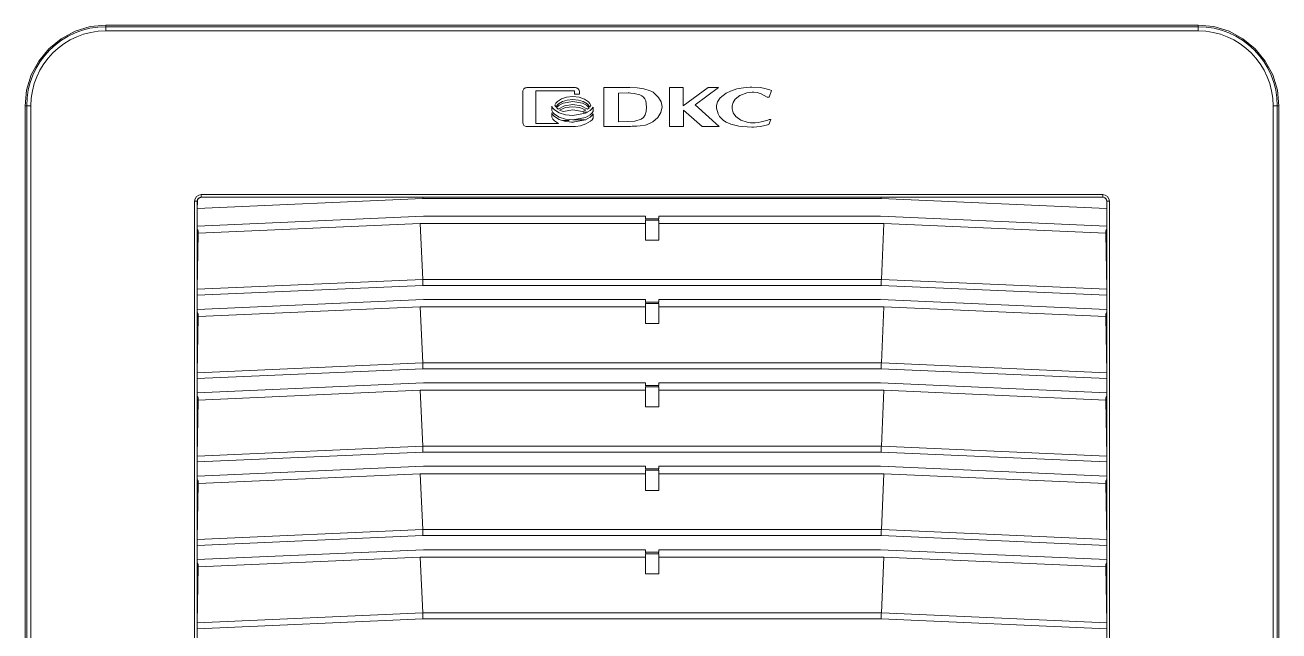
# Model space of a CAD drawing. Header units: millimetres. Extents: x -6000 to 26000, y -6000 to 26000.
# Drawn here: x 107.66 to 128.59, y -1939.84 to -1929.73 of the extents above; entities that cross this region are included whole.
import ezdxf

# ---------------------------------------------------------------- set-up
doc = ezdxf.new("R2010")
doc.units = ezdxf.units.MM
doc.header["$MEASUREMENT"] = 0
doc.layers.add('Чертеж и Рисунок_Ном._пера__7', color=7, linetype='Continuous', lineweight=15)

msp = doc.modelspace()

# ---------------------------------------------------------------- linework, layer by layer
at = {"layer": 'Чертеж и Рисунок_Ном._пера__7', "color": 7, "linetype": 'Continuous', "lineweight": 15}
for p, q in [((127.238, -1929.725), (109.006, -1929.725)), ((109.006, -1929.752), (109.006, -1929.725)), ((127.238, -1929.752), (127.238, -1929.725)), ((109.006, -1929.822), (109.006, -1929.752)), ((127.238, -1929.752), (109.006, -1929.752)), ((127.238, -1929.822), (109.006, -1929.822)), ((127.238, -1929.822), (127.238, -1929.752)), ((116.843, -1930.769), (116.032, -1930.769)), ((117.754, -1930.766), (117.317, -1930.769)), ((117.317, -1930.769), (117.317, -1931.419)), ((118.415, -1930.769), (118.415, -1931.419)), ((118.415, -1930.769), (118.645, -1930.769)), ((119.058, -1930.769), (118.645, -1931.074)), ((118.645, -1931.074), (118.645, -1930.769)), ((118.841, -1931.057), (119.233, -1930.769)), ((119.233, -1930.769), (119.058, -1930.769)), ((115.965, -1930.837), (115.965, -1931.351)), ((116.183, -1930.82), (116.828, -1930.82)), ((116.183, -1931.367), (116.183, -1930.82)), ((116.828, -1930.82), (116.828, -1930.88)), ((116.828, -1930.88), (116.91, -1930.88)), ((116.91, -1930.88), (116.91, -1930.837)), ((117.722, -1930.857), (117.561, -1930.859)), ((117.561, -1930.859), (117.561, -1931.338)), ((120.047, -1930.927), (120.077, -1930.927)), ((120.077, -1930.927), (120.116, -1930.815)), ((107.684, -1931.075), (107.656, -1931.075)), ((107.656, -1931.075), (107.656, -1949.307)), ((107.753, -1931.075), (107.684, -1931.075)), ((107.684, -1931.075), (107.684, -1949.307)), ((107.753, -1931.075), (107.753, -1949.307)), ((116.452, -1931.081), (116.452, -1931.15)), ((116.452, -1931.191), (116.452, -1931.263)), ((116.5, -1931.06), (116.514, -1931.087)), ((116.526, -1931.103), (116.555, -1931.128)), ((116.58, -1931.144), (116.637, -1931.168)), ((116.637, -1931.168), (116.8, -1931.139)), ((116.8, -1931.139), (116.961, -1931.168)), ((116.961, -1931.168), (117.019, -1931.144)), ((117.044, -1931.179), (116.974, -1931.179)), ((117.045, -1931.128), (117.074, -1931.104)), ((117.086, -1931.09), (117.101, -1931.066)), ((117.14, -1931.166), (117.14, -1931.097)), ((118.648, -1931.146), (118.959, -1931.419)), ((118.648, -1931.419), (118.648, -1931.146)), ((119.242, -1931.419), (118.841, -1931.057)), ((128.491, -1949.307), (128.491, -1931.075)), ((128.491, -1931.075), (128.561, -1931.075)), ((128.561, -1949.307), (128.561, -1931.075)), ((128.561, -1931.075), (128.588, -1931.075)), ((128.588, -1949.307), (128.588, -1931.075)), ((116.563, -1931.368), (116.183, -1931.367)), ((116.627, -1931.318), (116.738, -1931.318)), ((116.777, -1931.343), (116.812, -1931.343)), ((117.018, -1931.304), (116.805, -1931.304)), ((117.14, -1931.279), (117.14, -1931.207)), ((117.561, -1931.338), (117.708, -1931.336)), ((119.782, -1931.357), (119.844, -1931.357)), ((120.075, -1931.382), (120.104, -1931.299)), ((120.104, -1931.299), (120.08, -1931.299)), ((116.032, -1931.419), (116.843, -1931.419)), ((117.317, -1931.419), (117.732, -1931.416)), ((117.732, -1931.416), (117.736, -1931.416)), ((118.415, -1931.419), (118.648, -1931.419)), ((118.959, -1931.419), (119.242, -1931.419)), ((110.53, -1932.784), (114.296, -1932.62)), ((110.598, -1932.554), (125.647, -1932.554)), ((110.598, -1932.596), (125.647, -1932.596)), ((110.598, -1932.596), (110.603, -1932.6)), ((110.603, -1932.6), (114.295, -1932.598)), ((114.295, -1932.598), (121.95, -1932.598)), ((114.295, -1932.598), (114.296, -1932.62)), ((114.296, -1932.62), (121.949, -1932.62)), ((121.95, -1932.598), (121.949, -1932.62)), ((121.949, -1932.62), (125.715, -1932.784)), ((121.95, -1932.598), (125.662, -1932.6)), ((125.645, -1932.597), (125.647, -1932.596)), ((110.486, -1947.717), (110.486, -1932.665)), ((110.528, -1947.717), (110.528, -1932.665)), ((110.532, -1932.669), (110.528, -1932.665)), ((110.53, -1932.784), (110.532, -1932.669)), ((110.53, -1933.08), (110.53, -1932.784)), ((125.716, -1932.665), (125.715, -1932.667)), ((125.715, -1932.667), (125.715, -1932.784)), ((125.715, -1932.784), (125.715, -1933.08)), ((125.716, -1932.665), (125.716, -1947.717)), ((125.758, -1932.665), (125.758, -1947.717)), ((110.53, -1933.08), (114.309, -1932.915)), ((114.253, -1933.037), (110.547, -1933.199)), ((114.294, -1933.971), (114.253, -1933.037)), ((114.253, -1933.037), (118.011, -1933.037)), ((114.309, -1932.915), (118.011, -1932.915)), ((118.011, -1932.957), (118.011, -1932.915)), ((118.234, -1932.957), (118.011, -1932.957)), ((118.017, -1932.981), (118.011, -1932.957)), ((118.011, -1932.981), (118.017, -1932.981)), ((118.011, -1933.316), (118.011, -1932.981)), ((118.017, -1932.981), (118.227, -1932.981)), ((118.234, -1932.957), (118.227, -1932.981)), ((118.227, -1932.981), (118.234, -1932.981)), ((118.234, -1932.915), (121.936, -1932.915)), ((118.234, -1932.915), (118.234, -1932.957)), ((118.234, -1932.981), (118.234, -1933.316)), ((118.234, -1933.037), (121.991, -1933.037)), ((121.936, -1932.915), (125.715, -1933.08)), ((121.991, -1933.037), (121.951, -1933.971)), ((125.698, -1933.199), (121.991, -1933.037)), ((110.53, -1933.122), (110.53, -1933.08)), ((110.53, -1933.122), (110.53, -1933.08)), ((110.547, -1933.155), (110.53, -1933.122)), ((110.531, -1934.135), (110.547, -1933.199)), ((110.547, -1933.155), (110.547, -1933.199)), ((125.715, -1933.122), (125.698, -1933.155)), ((125.698, -1933.199), (125.698, -1933.155)), ((125.698, -1933.199), (125.714, -1934.135)), ((125.713, -1933.08), (125.713, -1933.124)), ((125.715, -1933.08), (125.715, -1933.122)), ((118.011, -1933.316), (118.234, -1933.316)), ((110.53, -1934.234), (114.296, -1934.069)), ((110.531, -1934.135), (114.294, -1933.971)), ((114.294, -1933.971), (121.951, -1933.971)), ((121.948, -1934.069), (114.296, -1934.069)), ((121.948, -1934.069), (125.715, -1934.234)), ((121.951, -1933.971), (125.714, -1934.135)), ((110.53, -1934.234), (110.53, -1934.472)), ((110.53, -1934.472), (114.309, -1934.307)), ((114.309, -1934.307), (118.011, -1934.307)), ((118.011, -1934.307), (118.011, -1934.348)), ((118.234, -1934.307), (121.936, -1934.307)), ((118.234, -1934.348), (118.234, -1934.307)), ((121.936, -1934.307), (125.715, -1934.472)), ((125.715, -1934.472), (125.715, -1934.234)), ((110.53, -1934.513), (110.53, -1934.472)), ((110.53, -1934.514), (110.53, -1934.472)), ((110.547, -1934.547), (110.53, -1934.513)), ((114.253, -1934.429), (110.547, -1934.591)), ((114.294, -1935.362), (114.253, -1934.429)), ((114.253, -1934.429), (118.011, -1934.429)), ((118.234, -1934.348), (118.011, -1934.348)), ((118.017, -1934.373), (118.011, -1934.348)), ((118.011, -1934.373), (118.017, -1934.373)), ((118.011, -1934.707), (118.011, -1934.373)), ((118.017, -1934.373), (118.227, -1934.373)), ((118.234, -1934.348), (118.227, -1934.373)), ((118.227, -1934.373), (118.234, -1934.373)), ((118.234, -1934.373), (118.234, -1934.707)), ((118.234, -1934.429), (121.991, -1934.429)), ((121.991, -1934.429), (121.951, -1935.362)), ((125.698, -1934.591), (121.991, -1934.429)), ((125.715, -1934.513), (125.698, -1934.547)), ((125.713, -1934.472), (125.713, -1934.516)), ((125.715, -1934.472), (125.715, -1934.513)), ((110.531, -1935.527), (110.547, -1934.591)), ((110.547, -1934.547), (110.547, -1934.591)), ((118.011, -1934.707), (118.234, -1934.707)), ((125.698, -1934.591), (125.698, -1934.547)), ((125.698, -1934.591), (125.714, -1935.527)), ((110.531, -1935.527), (114.294, -1935.362)), ((114.294, -1935.362), (121.951, -1935.362)), ((121.951, -1935.362), (125.714, -1935.527)), ((110.53, -1935.625), (114.296, -1935.461)), ((121.948, -1935.461), (114.296, -1935.461)), ((121.948, -1935.461), (125.715, -1935.625)), ((110.53, -1935.625), (110.53, -1935.863)), ((110.53, -1935.863), (114.309, -1935.698)), ((114.309, -1935.698), (118.011, -1935.698)), ((118.011, -1935.74), (118.011, -1935.698)), ((118.011, -1935.74), (118.234, -1935.74)), ((118.017, -1935.764), (118.011, -1935.74)), ((118.011, -1935.764), (118.017, -1935.764)), ((118.011, -1936.099), (118.011, -1935.764)), ((118.017, -1935.764), (118.227, -1935.764)), ((118.234, -1935.74), (118.227, -1935.764)), ((118.227, -1935.764), (118.234, -1935.764)), ((118.234, -1935.698), (121.936, -1935.698)), ((118.234, -1935.698), (118.234, -1935.74)), ((118.234, -1935.764), (118.234, -1936.099)), ((121.936, -1935.698), (125.715, -1935.863)), ((125.715, -1935.863), (125.715, -1935.625)), ((110.53, -1935.905), (110.53, -1935.863)), ((110.53, -1935.906), (110.53, -1935.863)), ((110.547, -1935.939), (110.53, -1935.905)), ((110.531, -1936.919), (110.547, -1935.983)), ((114.253, -1935.821), (110.547, -1935.983)), ((110.547, -1935.939), (110.547, -1935.983)), ((114.294, -1936.754), (114.253, -1935.821)), ((114.253, -1935.821), (118.011, -1935.821)), ((118.234, -1935.821), (121.991, -1935.821)), ((121.991, -1935.821), (121.951, -1936.754)), ((125.698, -1935.983), (121.991, -1935.821)), ((125.715, -1935.905), (125.698, -1935.939)), ((125.698, -1935.983), (125.698, -1935.939)), ((125.698, -1935.983), (125.714, -1936.919)), ((125.713, -1935.863), (125.713, -1935.908)), ((125.715, -1935.863), (125.715, -1935.905)), ((118.011, -1936.099), (118.234, -1936.099)), ((110.531, -1936.919), (114.294, -1936.754)), ((114.294, -1936.754), (121.951, -1936.754)), ((121.951, -1936.754), (125.714, -1936.919)), ((110.53, -1937.017), (114.296, -1936.853)), ((110.53, -1937.017), (110.53, -1937.255)), ((121.948, -1936.853), (114.296, -1936.853)), ((121.948, -1936.853), (125.715, -1937.017)), ((125.715, -1937.255), (125.715, -1937.017)), ((110.53, -1937.255), (114.309, -1937.09)), ((110.53, -1937.297), (110.53, -1937.255)), ((110.53, -1937.298), (110.53, -1937.255)), ((114.253, -1937.213), (110.547, -1937.374)), ((114.294, -1938.146), (114.253, -1937.213)), ((114.253, -1937.213), (118.011, -1937.213)), ((114.309, -1937.09), (118.011, -1937.09)), ((118.011, -1937.132), (118.011, -1937.09)), ((118.011, -1937.132), (118.234, -1937.132)), ((118.017, -1937.156), (118.011, -1937.132)), ((118.011, -1937.156), (118.017, -1937.156)), ((118.011, -1937.491), (118.011, -1937.156)), ((118.017, -1937.156), (118.227, -1937.156)), ((118.234, -1937.132), (118.227, -1937.156)), ((118.227, -1937.156), (118.234, -1937.156)), ((118.234, -1937.09), (121.936, -1937.09)), ((118.234, -1937.09), (118.234, -1937.132)), ((118.234, -1937.156), (118.234, -1937.491)), ((118.234, -1937.213), (121.991, -1937.213)), ((121.936, -1937.09), (125.715, -1937.255)), ((121.991, -1937.213), (121.951, -1938.146)), ((125.698, -1937.374), (121.991, -1937.213)), ((125.713, -1937.255), (125.713, -1937.299)), ((125.715, -1937.255), (125.715, -1937.297)), ((110.547, -1937.33), (110.53, -1937.297)), ((110.531, -1938.31), (110.547, -1937.374)), ((110.547, -1937.33), (110.547, -1937.374)), ((125.715, -1937.297), (125.698, -1937.33)), ((125.698, -1937.374), (125.698, -1937.33)), ((125.698, -1937.374), (125.714, -1938.31)), ((118.011, -1937.491), (118.234, -1937.491)), ((110.53, -1938.409), (114.296, -1938.244)), ((110.531, -1938.31), (114.294, -1938.146)), ((114.294, -1938.146), (121.951, -1938.146)), ((121.948, -1938.244), (114.296, -1938.244)), ((121.948, -1938.244), (125.715, -1938.409)), ((121.951, -1938.146), (125.714, -1938.31)), ((110.53, -1938.409), (110.53, -1938.647)), ((114.309, -1938.482), (110.53, -1938.647)), ((118.011, -1938.482), (114.309, -1938.482)), ((118.011, -1938.524), (118.011, -1938.482)), ((118.234, -1938.482), (121.936, -1938.482)), ((118.234, -1938.482), (118.234, -1938.524)), ((121.936, -1938.482), (125.715, -1938.647)), ((125.715, -1938.647), (125.715, -1938.409)), ((110.53, -1938.689), (110.53, -1938.647)), ((110.53, -1938.689), (110.53, -1938.647)), ((110.547, -1938.722), (110.53, -1938.689)), ((114.253, -1938.604), (110.547, -1938.766)), ((110.547, -1938.722), (110.547, -1938.766)), ((114.294, -1939.538), (114.253, -1938.604)), ((114.253, -1938.604), (118.011, -1938.604)), ((118.011, -1938.524), (118.234, -1938.524)), ((118.017, -1938.548), (118.011, -1938.524)), ((118.011, -1938.548), (118.017, -1938.548)), ((118.011, -1938.883), (118.011, -1938.548)), ((118.017, -1938.548), (118.227, -1938.548)), ((118.234, -1938.524), (118.227, -1938.548)), ((118.227, -1938.548), (118.234, -1938.548)), ((118.234, -1938.548), (118.234, -1938.883)), ((118.234, -1938.604), (121.991, -1938.604)), ((121.991, -1938.604), (121.951, -1939.538)), ((125.698, -1938.766), (121.991, -1938.604)), ((125.715, -1938.689), (125.698, -1938.722)), ((125.698, -1938.766), (125.698, -1938.722)), ((125.713, -1938.647), (125.713, -1938.691)), ((125.715, -1938.647), (125.715, -1938.689)), ((110.531, -1939.702), (110.547, -1938.766)), ((118.011, -1938.883), (118.234, -1938.883)), ((125.698, -1938.766), (125.714, -1939.702)), ((110.531, -1939.702), (114.294, -1939.538)), ((114.294, -1939.538), (121.951, -1939.538)), ((121.951, -1939.538), (125.714, -1939.702)), ((110.53, -1939.801), (114.296, -1939.636)), ((121.948, -1939.636), (114.296, -1939.636)), ((121.948, -1939.636), (125.715, -1939.801)), ((110.53, -1939.801), (110.53, -1940.039)), ((125.715, -1940.039), (125.715, -1939.801))]:
    msp.add_line(p, q, dxfattribs=at)
at = {"layer": 'Чертеж и Рисунок_Ном._пера__7', "color": 7, "linetype": 'Continuous', "lineweight": 15, "flags": 128}
for points in [[(109.006, -1929.725), (108.743, -1929.751), (108.49, -1929.828), (108.256, -1929.953), (108.052, -1930.12), (107.884, -1930.325), (107.759, -1930.558), (107.682, -1930.812), (107.656, -1931.075)], [(128.588, -1931.075), (128.562, -1930.812), (128.485, -1930.558), (128.361, -1930.325), (128.193, -1930.12), (127.988, -1929.953), (127.755, -1929.828), (127.502, -1929.751), (127.238, -1929.725)], [(116.032, -1930.769), (116.019, -1930.77), (116.006, -1930.774), (115.985, -1930.789), (115.97, -1930.811), (115.966, -1930.823), (115.965, -1930.837)], [(116.91, -1930.837), (116.905, -1930.811), (116.89, -1930.789), (116.869, -1930.774), (116.856, -1930.77), (116.843, -1930.769)], [(118.119, -1930.834), (118.094, -1930.821), (117.987, -1930.787), (117.872, -1930.771), (117.754, -1930.766)], [(119.79, -1930.76), (119.762, -1930.761), (119.651, -1930.77), (119.541, -1930.791), (119.435, -1930.826), (119.362, -1930.862), (119.26, -1930.942), (119.218, -1931.005), (119.201, -1931.067), (119.2, -1931.085)], [(120.116, -1930.815), (120.09, -1930.806), (119.981, -1930.778), (119.926, -1930.769), (119.79, -1930.76)], [(116.8, -1930.916), (116.697, -1930.927), (116.609, -1930.957), (116.542, -1931.003), (116.517, -1931.03), (116.5, -1931.06)], [(116.514, -1931.087), (116.561, -1931.04), (116.627, -1931.002), (116.708, -1930.978), (116.8, -1930.969)], [(117.101, -1931.066), (117.085, -1931.035), (117.061, -1931.006), (116.993, -1930.959), (116.904, -1930.928), (116.8, -1930.916)], [(116.8, -1930.969), (116.893, -1930.978), (116.974, -1931.003), (117.04, -1931.041), (117.086, -1931.09)], [(117.822, -1930.865), (117.771, -1930.86), (117.74, -1930.857), (117.722, -1930.857)], [(118.031, -1931.093), (118.019, -1930.992), (118.004, -1930.957), (117.982, -1930.928), (117.954, -1930.907), (117.917, -1930.89), (117.822, -1930.865)], [(118.007, -1931.395), (118.033, -1931.388), (118.136, -1931.342), (118.221, -1931.269), (118.272, -1931.185), (118.29, -1931.087), (118.273, -1931.004), (118.232, -1930.932), (118.14, -1930.847), (118.119, -1930.834)], [(119.459, -1931.101), (119.461, -1931.073), (119.477, -1931.019), (119.513, -1930.962), (119.59, -1930.899), (119.708, -1930.854), (119.796, -1930.845)], [(119.796, -1930.845), (119.824, -1930.846), (119.879, -1930.853), (119.946, -1930.872), (120.047, -1930.927)], [(116.8, -1931.235), (116.678, -1931.223), (116.574, -1931.191), (116.496, -1931.142), (116.469, -1931.112), (116.452, -1931.081)], [(116.452, -1931.15), (116.469, -1931.182), (116.496, -1931.212), (116.574, -1931.261), (116.678, -1931.293), (116.8, -1931.305)], [(116.8, -1931.346), (116.678, -1931.334), (116.574, -1931.301), (116.496, -1931.252), (116.469, -1931.223), (116.452, -1931.191)], [(116.8, -1931), (116.638, -1931.029), (116.574, -1931.061), (116.526, -1931.103)], [(116.555, -1931.128), (116.661, -1931.074), (116.8, -1931.053)], [(116.8, -1931.087), (116.678, -1931.102), (116.58, -1931.144)], [(117.074, -1931.104), (117.026, -1931.062), (116.962, -1931.029), (116.8, -1931)], [(116.8, -1931.053), (116.938, -1931.074), (117.045, -1931.128)], [(117.019, -1931.144), (116.92, -1931.102), (116.8, -1931.087)], [(117.14, -1931.097), (117.12, -1931.125), (117.091, -1931.152), (117.014, -1931.196), (116.8, -1931.235)], [(116.8, -1931.305), (117.014, -1931.265), (117.091, -1931.222), (117.12, -1931.195), (117.14, -1931.166)], [(117.708, -1931.336), (117.837, -1931.327), (117.939, -1931.296), (117.979, -1931.265), (118.007, -1931.223), (118.025, -1931.165), (118.031, -1931.093)], [(119.2, -1931.085), (119.201, -1931.113), (119.226, -1931.207), (119.25, -1931.249), (119.317, -1931.316), (119.36, -1931.344), (119.439, -1931.379), (119.571, -1931.411), (119.639, -1931.42), (119.713, -1931.425), (119.787, -1931.427)], [(119.796, -1931.356), (119.768, -1931.355), (119.713, -1931.348), (119.606, -1931.312), (119.524, -1931.252), (119.479, -1931.187), (119.46, -1931.123), (119.459, -1931.101)], [(115.965, -1931.351), (115.97, -1931.377), (115.985, -1931.399), (116.006, -1931.413), (116.019, -1931.417), (116.032, -1931.419)], [(116.452, -1931.263), (116.468, -1931.293), (116.492, -1931.321), (116.563, -1931.368)], [(117.14, -1931.207), (117.12, -1931.236), (117.091, -1931.262), (117.014, -1931.306), (116.8, -1931.346)], [(116.843, -1931.419), (116.929, -1931.406), (117.017, -1931.374), (117.093, -1931.33), (117.122, -1931.304), (117.14, -1931.279)], [(117.839, -1931.413), (117.867, -1931.412), (117.922, -1931.408), (118.007, -1931.395)], [(119.787, -1931.427), (119.815, -1931.427), (119.926, -1931.417), (119.981, -1931.407), (120.075, -1931.382)], [(120.08, -1931.299), (120.054, -1931.31), (119.947, -1931.342), (119.892, -1931.351), (119.796, -1931.356)], [(117.736, -1931.416), (117.764, -1931.416), (117.791, -1931.415), (117.839, -1931.413)], [(110.486, -1932.665), (110.495, -1932.623), (110.519, -1932.586), (110.555, -1932.562), (110.598, -1932.554)], [(110.528, -1932.665), (110.533, -1932.638), (110.549, -1932.616), (110.571, -1932.601), (110.598, -1932.596)], [(110.603, -1932.6), (110.59, -1932.602), (110.577, -1932.605), (110.564, -1932.612), (110.553, -1932.62), (110.537, -1932.644), (110.532, -1932.669)], [(110.598, -1932.554), (110.598, -1932.57), (110.598, -1932.583), (110.598, -1932.596)], [(125.715, -1932.667), (125.71, -1932.641), (125.703, -1932.629), (125.694, -1932.618), (125.683, -1932.609), (125.671, -1932.602), (125.645, -1932.597)], [(125.647, -1932.554), (125.689, -1932.562), (125.725, -1932.586), (125.75, -1932.623), (125.758, -1932.665)], [(125.647, -1932.596), (125.647, -1932.583), (125.647, -1932.57), (125.647, -1932.554)], [(125.647, -1932.596), (125.673, -1932.601), (125.696, -1932.616), (125.711, -1932.638), (125.716, -1932.665)], [(110.486, -1932.665), (110.502, -1932.665), (110.516, -1932.665), (110.528, -1932.665)], [(125.758, -1932.665), (125.742, -1932.665), (125.729, -1932.665), (125.716, -1932.665)], [(114.294, -1933.971), (114.294, -1933.992), (114.295, -1934.016), (114.295, -1934.042), (114.296, -1934.069)], [(121.951, -1933.971), (121.95, -1933.992), (121.95, -1934.016), (121.949, -1934.042), (121.948, -1934.069)], [(110.531, -1934.135), (110.53, -1934.156), (110.53, -1934.18), (110.53, -1934.206), (110.53, -1934.234)], [(125.715, -1934.234), (125.714, -1934.206), (125.714, -1934.18), (125.714, -1934.156), (125.714, -1934.135)], [(114.294, -1935.362), (114.294, -1935.384), (114.295, -1935.408), (114.295, -1935.434), (114.296, -1935.461)], [(121.951, -1935.362), (121.95, -1935.384), (121.95, -1935.408), (121.949, -1935.434), (121.948, -1935.461)], [(110.531, -1935.527), (110.53, -1935.548), (110.53, -1935.572), (110.53, -1935.598), (110.53, -1935.625)], [(125.715, -1935.625), (125.714, -1935.598), (125.714, -1935.572), (125.714, -1935.548), (125.714, -1935.527)], [(114.294, -1936.754), (114.294, -1936.775), (114.295, -1936.799), (114.295, -1936.825), (114.296, -1936.853)], [(121.951, -1936.754), (121.95, -1936.775), (121.95, -1936.799), (121.949, -1936.825), (121.948, -1936.853)], [(110.531, -1936.919), (110.53, -1936.94), (110.53, -1936.964), (110.53, -1936.99), (110.53, -1937.017)], [(125.715, -1937.017), (125.714, -1936.99), (125.714, -1936.964), (125.714, -1936.94), (125.714, -1936.919)], [(114.294, -1938.146), (114.294, -1938.167), (114.295, -1938.191), (114.295, -1938.217), (114.296, -1938.244)], [(121.951, -1938.146), (121.95, -1938.167), (121.95, -1938.191), (121.949, -1938.217), (121.948, -1938.244)], [(110.531, -1938.31), (110.53, -1938.331), (110.53, -1938.356), (110.53, -1938.382), (110.53, -1938.409)], [(125.715, -1938.409), (125.714, -1938.382), (125.714, -1938.356), (125.714, -1938.331), (125.714, -1938.31)], [(114.294, -1939.538), (114.294, -1939.559), (114.295, -1939.583), (114.295, -1939.609), (114.296, -1939.636)], [(121.951, -1939.538), (121.95, -1939.559), (121.95, -1939.583), (121.949, -1939.609), (121.948, -1939.636)], [(110.531, -1939.702), (110.53, -1939.723), (110.53, -1939.747), (110.53, -1939.773), (110.53, -1939.801)], [(125.715, -1939.801), (125.714, -1939.773), (125.714, -1939.747), (125.714, -1939.723), (125.714, -1939.702)]]:
    msp.add_lwpolyline(points, dxfattribs=at)
at = {"layer": 'Чертеж и Рисунок_Ном._пера__7', "color": 7, "linetype": 'Continuous', "lineweight": 15}
for centre, radius, start, end in [((109.006, -1931.075), 1.323, 90, 180), ((109.006, -1931.075), 1.253, 90, 180), ((127.238, -1931.075), 1.323, 0, 90), ((127.238, -1931.075), 1.253, 0, 90)]:
    msp.add_arc(centre, radius, start, end, dxfattribs=at)

doc.saveas('drawing.dxf')
